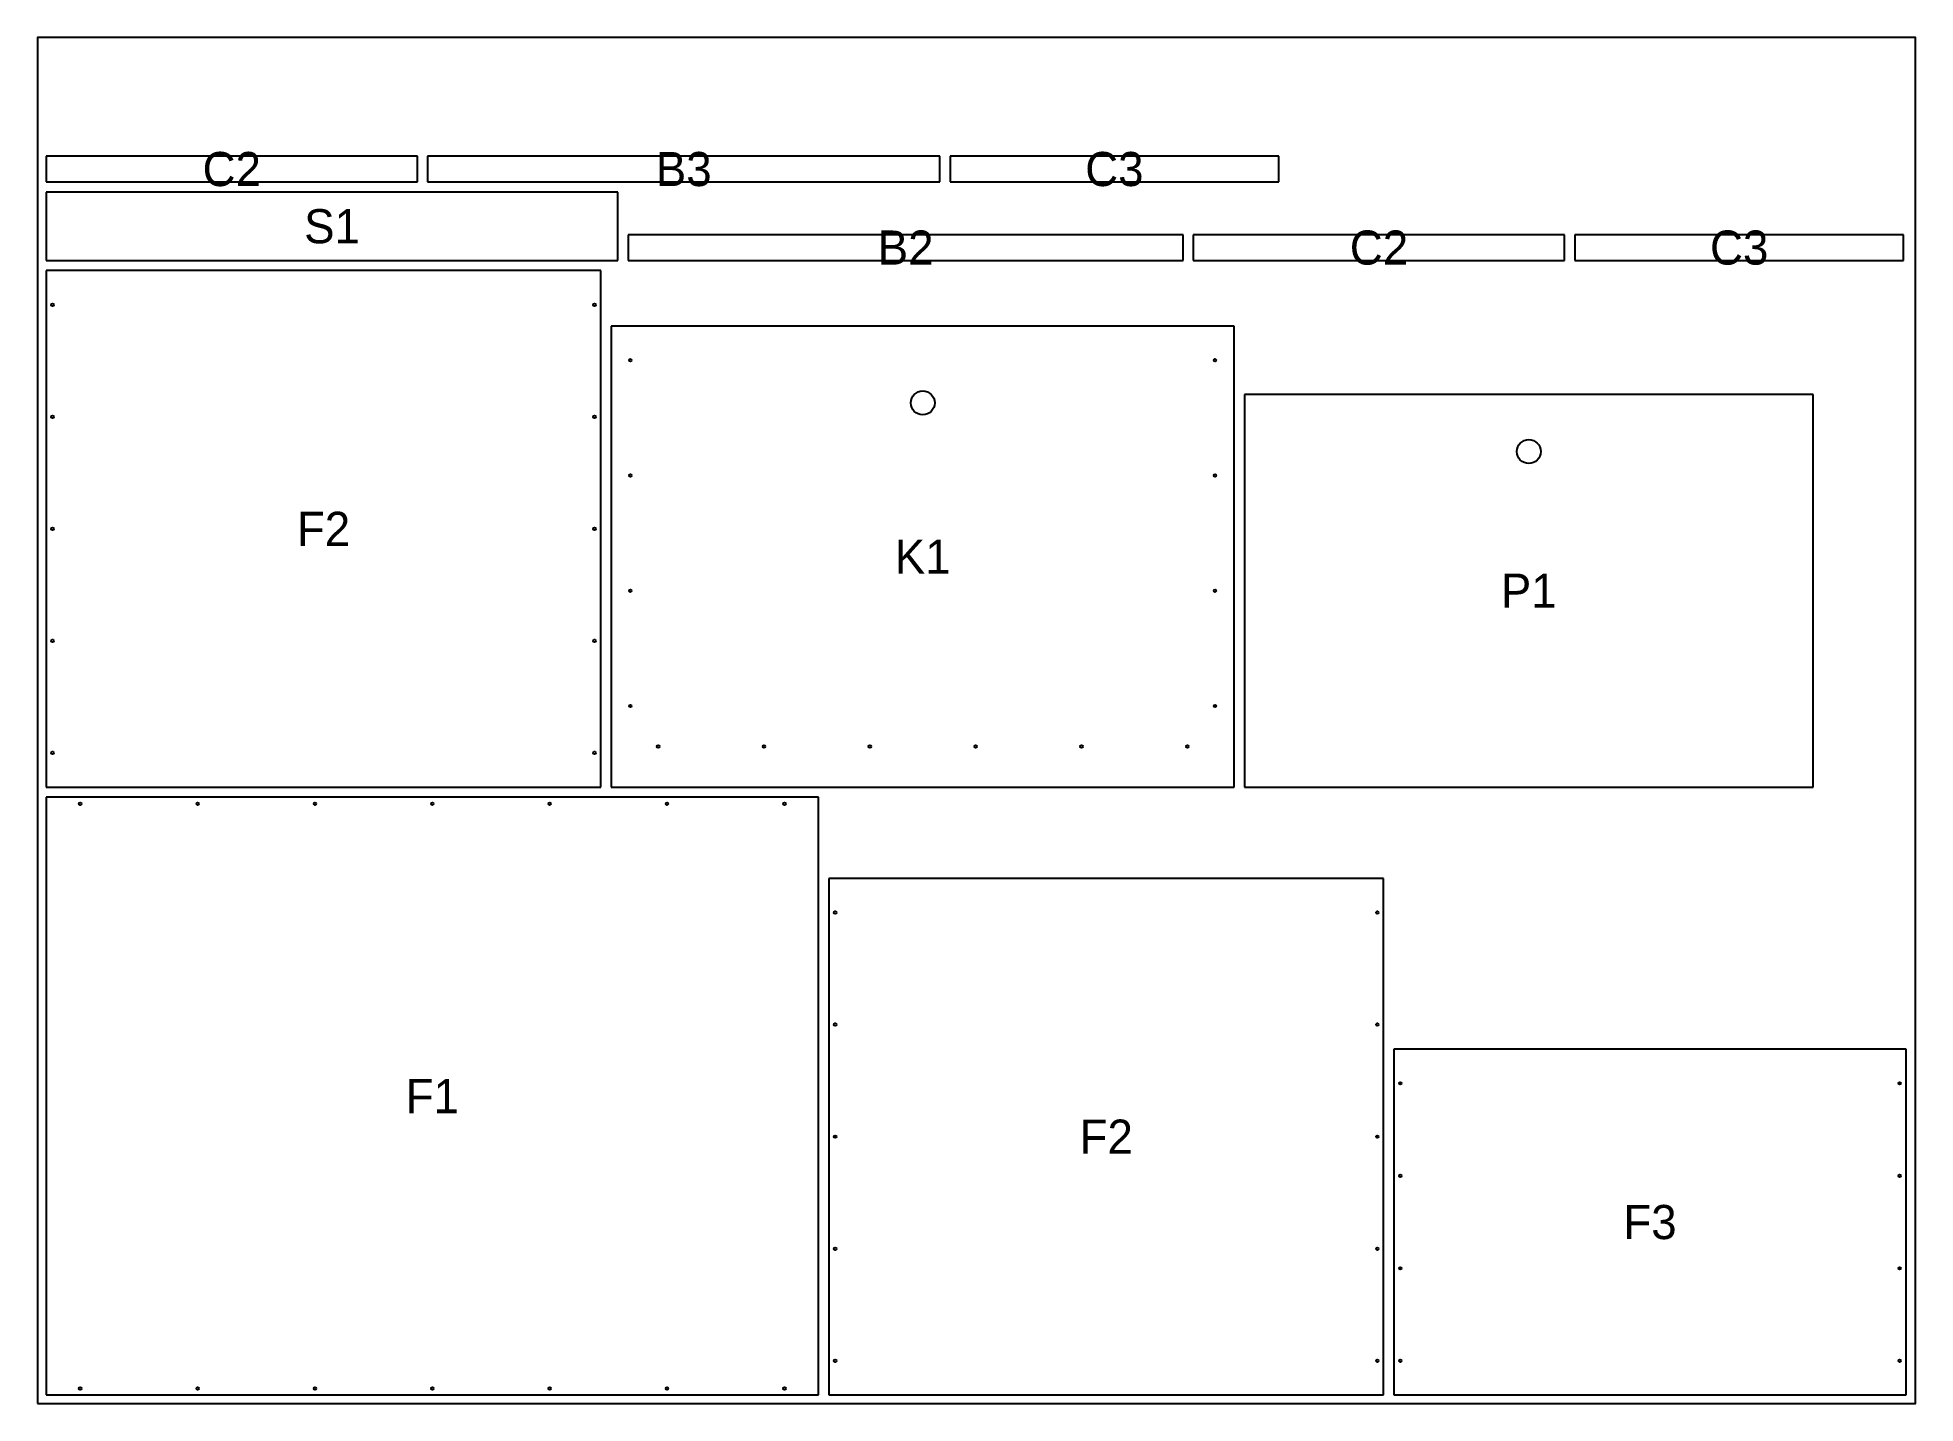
# Model space of a CAD drawing. Header units: millimetres. Extents: x 0 to 2200, y 0 to 1600.
import ezdxf
from ezdxf.enums import TextEntityAlignment as Align

# ---------------------------------------------------------------- set-up
doc = ezdxf.new("R2010")
doc.units = ezdxf.units.MM
for name, color, linetype in [('CHAPA', 9, 'CONTINUOUS'), ('CORTE_EXTERNO', 1, 'CONTINUOUS'), ('CORTE_INTERNO', 5, 'CONTINUOUS'), ('FURO_GUIA_3', 3, 'CONTINUOUS'), ('TEXTO_NAO_CORTAR', 8, 'CONTINUOUS')]:
    doc.layers.add(name, color=color, linetype=linetype)

msp = doc.modelspace()

# ---------------------------------------------------------------- linework, layer by layer
at = {"layer": 'CHAPA'}
msp.add_lwpolyline([(0, 0), (2200, 0), (2200, 1600), (0, 1600)], close=True, dxfattribs=at)
at = {"layer": 'CORTE_EXTERNO'}
for p, q in [((445, 1461), (10, 1461)), ((10, 1461), (10, 1431)), ((445, 1431), (445, 1461)), ((1057, 1461), (457, 1461)), ((457, 1461), (457, 1431)), ((1057, 1431), (1057, 1461)), ((1454, 1461), (1069, 1461)), ((1069, 1461), (1069, 1431)), ((1454, 1431), (1454, 1461)), ((10, 1431), (445, 1431)), ((457, 1431), (1057, 1431)), ((1069, 1431), (1454, 1431)), ((680, 1419), (10, 1419)), ((10, 1419), (10, 1339)), ((680, 1339), (680, 1419)), ((1342, 1369), (692, 1369)), ((692, 1369), (692, 1339)), ((1342, 1339), (1342, 1369)), ((1789, 1369), (1354, 1369)), ((1354, 1369), (1354, 1339)), ((1789, 1339), (1789, 1369)), ((2186, 1369), (1801, 1369)), ((1801, 1369), (1801, 1339)), ((2186, 1339), (2186, 1369)), ((10, 1339), (680, 1339)), ((660, 1327), (10, 1327)), ((10, 1327), (10, 722)), ((660, 722), (660, 1327)), ((692, 1339), (1342, 1339)), ((1354, 1339), (1789, 1339)), ((1801, 1339), (2186, 1339)), ((1402, 1262), (672, 1262)), ((672, 1262), (672, 722)), ((1402, 722), (1402, 1262)), ((2080, 1182), (1414, 1182)), ((1414, 1182), (1414, 722)), ((2080, 722), (2080, 1182)), ((10, 722), (660, 722)), ((915, 710), (10, 710)), ((10, 710), (10, 10)), ((672, 722), (1402, 722)), ((915, 10), (915, 710)), ((1414, 722), (2080, 722)), ((1577, 615), (927, 615)), ((927, 615), (927, 10)), ((1577, 10), (1577, 615)), ((2189, 415), (1589, 415)), ((1589, 415), (1589, 10)), ((2189, 10), (2189, 415)), ((10, 10), (915, 10)), ((927, 10), (1577, 10)), ((1589, 10), (2189, 10))]:
    msp.add_line(p, q, dxfattribs=at)
at = {"layer": 'CORTE_INTERNO'}
for centre in [(1037, 1172), (1747, 1115)]:
    msp.add_circle(centre, 14, dxfattribs=at)
at = {"layer": 'FURO_GUIA_3'}
for centre in [(17.5, 1287), (652.5, 1287), (694.5, 1222), (1379.5, 1222), (17.5, 1155.8), (652.5, 1155.8), (694.5, 1087), (1379.5, 1087), (17.5, 1024.5), (652.5, 1024.5), (694.5, 952), (1379.5, 952), (17.5, 893.2), (652.5, 893.2), (694.5, 817), (1379.5, 817), (727, 769.5), (851, 769.5), (975, 769.5), (1099, 769.5), (1223, 769.5), (1347, 769.5), (17.5, 762), (652.5, 762), (50, 702.5), (187.5, 702.5), (325, 702.5), (462.5, 702.5), (600, 702.5), (737.5, 702.5), (875, 702.5), (934.5, 575), (1569.5, 575), (934.5, 443.8), (1569.5, 443.8), (1596.5, 375), (2181.5, 375), (934.5, 312.5), (1569.5, 312.5), (1596.5, 266.7), (2181.5, 266.7), (934.5, 181.2), (1569.5, 181.2), (1596.5, 158.3), (2181.5, 158.3), (934.5, 50), (1569.5, 50), (1596.5, 50), (2181.5, 50), (50, 17.5), (187.5, 17.5), (325, 17.5), (462.5, 17.5), (600, 17.5), (737.5, 17.5), (875, 17.5)]:
    msp.add_circle(centre, 1.5, dxfattribs=at)

# ---------------------------------------------------------------- texts
at = {"layer": 'TEXTO_NAO_CORTAR'}
for s, p in [('C2', (227.5, 1446)), ('B3', (757, 1446)), ('C3', (1261.5, 1446)), ('S1', (345, 1379)), ('B2', (1017, 1354)), ('C2', (1571.5, 1354)), ('C3', (1993.5, 1354)), ('F2', (335, 1024.5)), ('K1', (1037, 992)), ('P1', (1747, 952)), ('F1', (462.5, 360)), ('F2', (1252, 312.5)), ('F3', (1889, 212.5))]:
    msp.add_text(s, height=40, dxfattribs=at).set_placement(p, align=Align.MIDDLE_CENTER)

doc.saveas('drawing.dxf')
